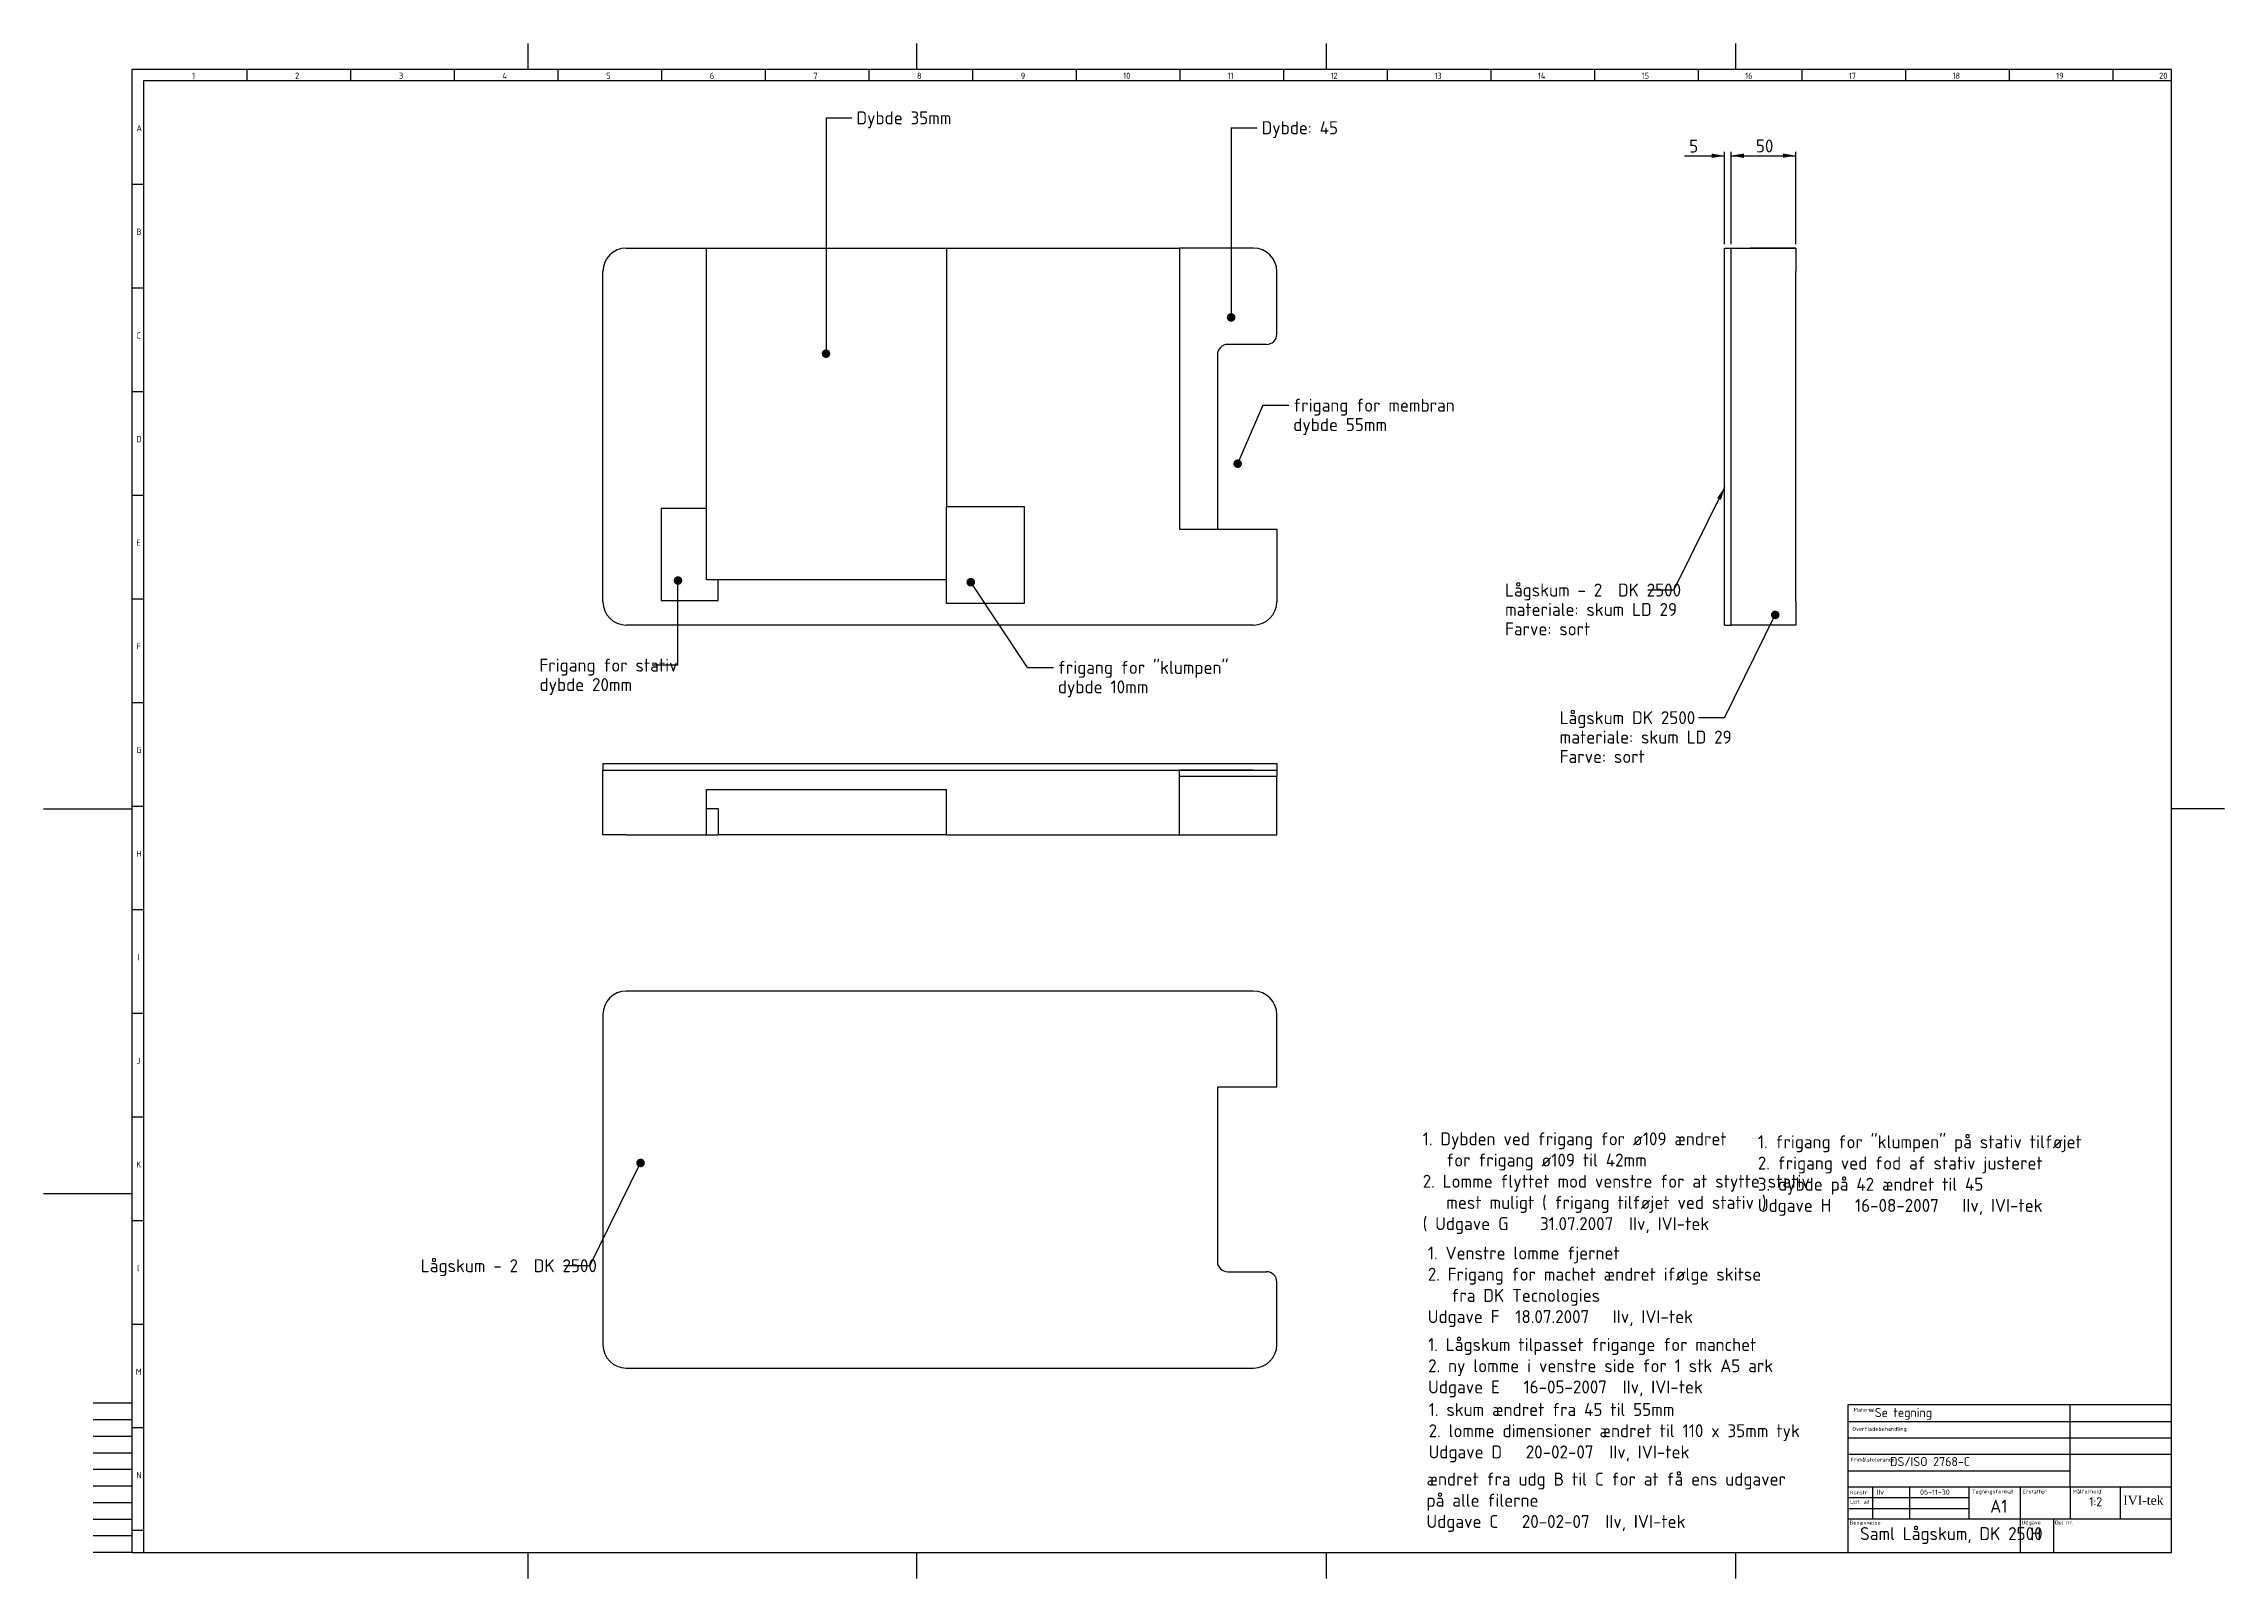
# Model space of a CAD drawing. Header units: inches. Extents: x 0 to 842, y 0 to 593.
import ezdxf
from ezdxf.enums import TextEntityAlignment as Align

# ---------------------------------------------------------------- set-up
doc = ezdxf.new("R2010")
doc.units = ezdxf.units.IN
for name, color, linetype in [('$DDT_AUDIT_GENERATED_(93)', 7, 'Continuous'), ('$DDT_AUDIT_GENERATED_(A6)', 7, 'Continuous'), ('$DDT_AUDIT_GENERATED_(B7)', 7, 'Continuous'), ('Default', 7, 'Continuous'), ('DOGSV_0', 7, 'Continuous')]:
    doc.layers.add(name, color=color, linetype=linetype)
doc.styles.add('SEACAD_seans_ttfB', font='seans.ttf', dxfattribs={"height": 0.2})
doc.styles.add('SEACAD_seiso_ttf', font='seiso.ttf', dxfattribs={"height": 5})
doc.styles.add('SEACAD_seiso_ttfB', font='seiso.ttf', dxfattribs={"height": 0.2})
doc.styles.add('SEACAD_times_ttfBI', font='times.ttf', dxfattribs={"height": 0.2})
doc.dimstyles.new('ISO', dxfattribs={"dimtxt": 5, "dimasz": 5, "dimexe": 1.5, "dimexo": 1.5, "dimgap": 1.5, "dimtad": 1, "dimlfac": 2, "dimtxsty": 'SEACAD_seiso_ttf', "dimblk1": '_SE_FILLED', "dimblk2": '_SE_FILLED', "dimsah": 1, "dimcen": 0, "dimclrd": 7, "dimclre": 7, "dimclrt": 7, "dimadec": 1, "dimazin": 0, "dimtfac": 1, "dimtofl": 0, "dimtmove": 0, "dimatfit": 3, "dimfxl": 1, "dimtolj": 1, "dimarcsym": 0})

# ---------------------------------------------------------------- blocks, each defined once
blk = doc.blocks.new('SEANNOT_GROUP')
at = {"layer": 'Default', "linetype": 'Continuous', "ltscale": 25.4}
h = blk.add_hatch(color=7, dxfattribs=at)
edge = h.paths.add_edge_path()
edge.add_ellipse((668.36, 372.2), major_axis=(1.67, 0), ratio=1, start_angle=0, end_angle=360)
at = {"layer": 'Default', "color": 7, "linetype": 'Continuous', "ltscale": 25.4}
blk.add_line((648.73, 332.54), (638.73, 332.54), dxfattribs=at)
blk.add_lwpolyline([(648.73, 332.54), (668.36, 372.2)], dxfattribs=at)
at = {"layer": 'Default', "color": 7, "linetype": 'Continuous', "ltscale": 25.4, "style": 'SEACAD_seiso_ttfB'}
for s, p in [('Lågskum DK 2500', (585.16, 335.04)), ('materiale: skum LD 29', (585.16, 327.54)), ('Farve: sort', (585.16, 320.04))]:
    blk.add_text(s, height=5, dxfattribs=at).set_placement(p, align=Align.TOP_LEFT)
blk = doc.blocks.new('SEANNOT_GROUP1')
at = {"layer": 'Default', "linetype": 'Continuous', "ltscale": 25.4}
h = blk.add_hatch(color=7, dxfattribs=at)
edge = h.paths.add_edge_path()
edge.add_ellipse((458.41, 487.01), major_axis=(1.67, 0), ratio=1, start_angle=0, end_angle=360)
at = {"layer": 'Default', "color": 7, "linetype": 'Continuous', "ltscale": 25.4}
blk.add_line((458.41, 560.24), (468.41, 560.24), dxfattribs=at)
blk.add_lwpolyline([(458.41, 560.24), (458.41, 487.01)], dxfattribs=at)
at = {"layer": 'Default', "color": 7, "linetype": 'Continuous', "ltscale": 25.4, "style": 'SEACAD_seiso_ttfB'}
blk.add_text('Dybde: 45', height=5, dxfattribs=at).set_placement((470.16, 562.74), align=Align.TOP_LEFT)
blk = doc.blocks.new('SEANNOT_GROUP2')
at = {"layer": 'Default', "linetype": 'Continuous', "ltscale": 25.4}
h = blk.add_hatch(color=7, dxfattribs=at)
edge = h.paths.add_edge_path()
edge.add_ellipse((302.08, 473.04), major_axis=(1.67, 0), ratio=1, start_angle=0, end_angle=360)
at = {"layer": 'Default', "color": 7, "linetype": 'Continuous', "ltscale": 25.4}
blk.add_line((302.08, 564.05), (312.08, 564.05), dxfattribs=at)
blk.add_lwpolyline([(302.08, 564.05), (302.08, 473.04)], dxfattribs=at)
at = {"layer": 'Default', "color": 7, "linetype": 'Continuous', "ltscale": 25.4, "style": 'SEACAD_seiso_ttfB'}
blk.add_text('Dybde 35mm', height=5, dxfattribs=at).set_placement((313.83, 566.55), align=Align.TOP_LEFT)
blk = doc.blocks.new('SEANNOT_GROUP3')
at = {"layer": 'Default', "linetype": 'Continuous', "ltscale": 25.4}
blk.add_hatch(color=7, dxfattribs=at).paths.add_polyline_path([(647.4, 416.62), (648.87, 421.47), (645.91, 417.35)])
at = {"layer": 'Default', "color": 7, "linetype": 'Continuous', "ltscale": 25.4}
blk.add_line((629.25, 381.81), (619.25, 381.81), dxfattribs=at)
blk.add_lwpolyline([(629.25, 381.81), (648.87, 421.47)], dxfattribs=at)
at = {"layer": 'Default', "color": 7, "linetype": 'Continuous', "lineweight": 20, "ltscale": 25.4, "const_width": 0.00025}
blk.add_lwpolyline([(647.4, 416.62), (648.87, 421.47), (645.91, 417.35), (647.4, 416.62)], close=True, dxfattribs=at)
at = {"layer": 'Default', "color": 7, "linetype": 'Continuous', "ltscale": 25.4, "style": 'SEACAD_seiso_ttfB'}
for s, p in [('Lågskum - 2  DK 2500', (564.09, 384.31)), ('materiale: skum LD 29', (564.09, 376.81)), ('Farve: sort', (564.09, 369.31))]:
    blk.add_text(s, height=5, dxfattribs=at).set_placement(p, align=Align.TOP_LEFT)
blk = doc.blocks.new('SEANNOT_GROUP4')
at = {"layer": 'Default', "linetype": 'Continuous', "ltscale": 25.4}
h = blk.add_hatch(color=7, dxfattribs=at)
edge = h.paths.add_edge_path()
edge.add_ellipse((460.92, 430.56), major_axis=(1.67, 0), ratio=1, start_angle=0, end_angle=360)
at = {"layer": 'Default', "color": 7, "linetype": 'Continuous', "ltscale": 25.4}
blk.add_line((470.63, 453.15), (480.63, 453.15), dxfattribs=at)
blk.add_lwpolyline([(470.63, 453.15), (460.92, 430.56)], dxfattribs=at)
at = {"layer": 'Default', "color": 7, "linetype": 'Continuous', "ltscale": 25.4, "style": 'SEACAD_seiso_ttfB'}
for s, p in [('frigang for membran', (482.38, 455.65)), ('dybde 55mm', (482.38, 448.15))]:
    blk.add_text(s, height=5, dxfattribs=at).set_placement(p, align=Align.TOP_LEFT)
blk = doc.blocks.new('SEANNOT_GROUP5')
at = {"layer": 'Default', "linetype": 'Continuous', "ltscale": 25.4}
h = blk.add_hatch(color=7, dxfattribs=at)
edge = h.paths.add_edge_path()
edge.add_ellipse((230.53, 160.67), major_axis=(1.67, 0), ratio=1, start_angle=0, end_angle=360)
at = {"layer": 'Default', "color": 7, "linetype": 'Continuous', "ltscale": 25.4}
blk.add_line((210.9, 121.01), (200.9, 121.01), dxfattribs=at)
blk.add_lwpolyline([(210.9, 121.01), (230.53, 160.67)], dxfattribs=at)
at = {"layer": 'Default', "color": 7, "linetype": 'Continuous', "ltscale": 25.4, "style": 'SEACAD_seiso_ttfB'}
blk.add_text('Lågskum - 2  DK 2500', height=5, dxfattribs=at).set_placement((145.74, 123.51), align=Align.TOP_LEFT)
blk = doc.blocks.new('SEANNOT_GROUP6')
at = {"layer": 'Default', "linetype": 'Continuous', "ltscale": 25.4}
h = blk.add_hatch(color=7, dxfattribs=at)
edge = h.paths.add_edge_path()
edge.add_ellipse((357.96, 384.84), major_axis=(1.67, 0), ratio=1, start_angle=0, end_angle=360)
at = {"layer": 'Default', "color": 7, "linetype": 'Continuous', "ltscale": 25.4}
blk.add_line((379.81, 351.93), (389.81, 351.93), dxfattribs=at)
blk.add_lwpolyline([(379.81, 351.93), (357.96, 384.84)], dxfattribs=at)
at = {"layer": 'Default', "color": 7, "linetype": 'Continuous', "ltscale": 25.4, "style": 'SEACAD_seiso_ttfB'}
for s, p in [('frigang for "klumpen"', (391.56, 354.43)), ('dybde 10mm', (391.56, 346.93))]:
    blk.add_text(s, height=5, dxfattribs=at).set_placement(p, align=Align.TOP_LEFT)
blk = doc.blocks.new('SEANNOT_GROUP7')
at = {"layer": 'Default', "linetype": 'Continuous', "ltscale": 25.4}
h = blk.add_hatch(color=7, dxfattribs=at)
edge = h.paths.add_edge_path()
edge.add_ellipse((244.97, 385.46), major_axis=(1.67, 0), ratio=1, start_angle=0, end_angle=360)
at = {"layer": 'Default', "color": 7, "linetype": 'Continuous', "ltscale": 25.4}
blk.add_line((244.97, 352.81), (234.97, 352.81), dxfattribs=at)
blk.add_lwpolyline([(244.97, 352.81), (244.97, 385.46)], dxfattribs=at)
at = {"layer": 'Default', "color": 7, "linetype": 'Continuous', "ltscale": 25.4, "style": 'SEACAD_seiso_ttfB'}
for s, p in [('Frigang for stativ', (191.52, 355.31)), ('dybde 20mm', (191.52, 347.81))]:
    blk.add_text(s, height=5, dxfattribs=at).set_placement(p, align=Align.TOP_LEFT)
blk = doc.blocks.new('SE')
at = {"layer": '$DDT_AUDIT_GENERATED_(93)', "color": 7, "linetype": 'Continuous', "ltscale": 25.4}
for p, q in [((467.03, 226.99), (225.03, 226.99)), ((216.03, 217.99), (216.03, 90.49)), ((476.03, 189.99), (476.03, 217.99)), ((476.03, 189.99), (453.08, 189.99)), ((453.08, 189.99), (453.08, 122.7)), ((457.08, 118.7), (472.03, 118.7)), ((476.03, 90.49), (476.03, 114.7)), ((225.03, 81.49), (467.03, 81.49))]:
    blk.add_line(p, q, dxfattribs=at)
for centre, radius, start, end in [((225.03, 217.99), 9, 90, 180), ((467.03, 217.99), 9, 0, 90), ((457.08, 122.7), 4, 180, 270), ((472.03, 114.7), 4, 0, 90), ((225.03, 90.49), 9, 180, 270), ((467.03, 90.49), 9, 270, 360)]:
    blk.add_arc(centre, radius, start, end, dxfattribs=at)
blk = doc.blocks.new('SE1')
at = {"layer": '$DDT_AUDIT_GENERATED_(93)', "color": 7, "linetype": 'Continuous', "ltscale": 25.4}
for p, q in [((216.03, 314.83), (225.03, 314.83)), ((216.03, 314.83), (216.03, 312.33)), ((216.03, 312.33), (225.03, 312.33)), ((225.03, 314.83), (467.03, 314.83)), ((225.03, 312.33), (467.03, 312.33)), ((467.03, 314.83), (476.03, 314.83)), ((467.03, 312.33), (476.03, 312.33)), ((476.03, 314.83), (476.03, 312.33))]:
    blk.add_line(p, q, dxfattribs=at)
at = {"layer": '$DDT_AUDIT_GENERATED_(A6)', "color": 7, "linetype": 'Continuous', "ltscale": 25.4}
for p, q in [((216.03, 287.33), (216.03, 312.33)), ((216.03, 312.33), (225.03, 312.33)), ((225.03, 312.33), (438.53, 312.33)), ((438.53, 287.33), (438.53, 312.33)), ((256.03, 287.33), (256.03, 304.83)), ((256.03, 304.83), (348.53, 304.83)), ((348.53, 287.33), (348.53, 304.83)), ((476.03, 287.33), (476.03, 309.83)), ((260.53, 297.33), (256.03, 297.33)), ((260.53, 297.33), (260.53, 287.33)), ((225.03, 287.33), (216.03, 287.33)), ((225.03, 287.33), (256.03, 287.33)), ((256.03, 287.33), (260.53, 287.33)), ((348.53, 287.33), (260.53, 287.33)), ((348.53, 287.33), (438.53, 287.33)), ((438.53, 287.33), (476.03, 287.33))]:
    blk.add_line(p, q, dxfattribs=at)
at = {"layer": '$DDT_AUDIT_GENERATED_(B7)', "color": 7, "linetype": 'Continuous', "ltscale": 25.4}
for p, q in [((438.53, 309.83), (438.53, 312.33)), ((467.03, 312.33), (438.53, 312.33)), ((467.03, 312.33), (476.03, 312.33)), ((476.03, 312.33), (476.03, 309.83)), ((467.03, 309.83), (438.53, 309.83)), ((476.03, 309.83), (467.03, 309.83))]:
    blk.add_line(p, q, dxfattribs=at)
blk = doc.blocks.new('SE2')
at = {"layer": '$DDT_AUDIT_GENERATED_(A6)', "color": 7, "linetype": 'Continuous', "ltscale": 25.4}
for p, q in [((225.03, 513.8), (256.03, 513.8)), ((256.03, 413.3), (256.03, 513.8)), ((256.03, 513.8), (348.53, 513.8)), ((348.53, 513.8), (438.53, 513.8)), ((348.53, 513.8), (348.53, 414.05)), ((438.53, 513.8), (438.53, 405.3)), ((216.03, 377.3), (216.03, 504.8)), ((256.03, 413.3), (238.53, 413.3)), ((238.53, 413.3), (238.53, 377.8)), ((256.03, 385.8), (256.03, 413.3)), ((348.53, 414.05), (378.53, 414.05)), ((348.53, 385.8), (348.53, 414.05)), ((378.53, 414.05), (378.53, 376.55)), ((438.53, 405.3), (476.03, 405.3)), ((476.03, 405.3), (476.03, 377.3)), ((260.53, 385.8), (256.03, 385.8)), ((348.53, 385.8), (260.53, 385.8)), ((260.53, 377.8), (260.53, 385.8)), ((348.53, 376.55), (348.53, 385.8)), ((238.53, 377.8), (260.53, 377.8)), ((378.53, 376.55), (348.53, 376.55)), ((467.03, 368.3), (225.03, 368.3))]:
    blk.add_line(p, q, dxfattribs=at)
for centre, start, end in [((225.03, 504.8), 90, 180), ((225.03, 377.3), 180, 270), ((467.03, 377.3), 270, 360)]:
    blk.add_arc(centre, 9, start, end, dxfattribs=at)
at = {"layer": '$DDT_AUDIT_GENERATED_(B7)', "color": 7, "linetype": 'Continuous', "ltscale": 25.4}
for p, q in [((467.03, 513.8), (438.53, 513.8)), ((476.03, 480.6), (476.03, 504.8)), ((453.08, 472.6), (453.08, 405.3)), ((472.03, 476.6), (457.08, 476.6))]:
    blk.add_line(p, q, dxfattribs=at)
for centre, radius, start, end in [((467.03, 504.8), 9, 0, 90), ((472.03, 480.6), 4, 270, 360), ((457.08, 472.6), 4, 90, 180)]:
    blk.add_arc(centre, radius, start, end, dxfattribs=at)
blk = doc.blocks.new('SE3')
at = {"layer": '$DDT_AUDIT_GENERATED_(93)', "color": 7, "linetype": 'Continuous', "ltscale": 25.4}
for p, q in [((648.79, 504.8), (648.79, 513.8)), ((648.79, 513.8), (651.29, 513.8)), ((651.29, 504.8), (651.29, 513.8)), ((648.79, 377.3), (648.79, 504.8)), ((651.29, 377.3), (651.29, 504.8)), ((648.79, 368.3), (648.79, 377.3)), ((651.29, 368.3), (651.29, 377.3)), ((648.79, 368.3), (651.29, 368.3))]:
    blk.add_line(p, q, dxfattribs=at)
at = {"layer": '$DDT_AUDIT_GENERATED_(A6)', "color": 7, "linetype": 'Continuous', "ltscale": 25.4}
for p, q in [((651.29, 504.8), (651.29, 513.8)), ((651.29, 513.8), (676.29, 513.8)), ((676.29, 513.8), (658.79, 513.8)), ((676.29, 513.8), (676.29, 504.8)), ((651.29, 377.3), (651.29, 504.8)), ((676.29, 377.3), (676.29, 504.8)), ((651.29, 368.3), (651.29, 377.3)), ((676.29, 377.3), (676.29, 368.3)), ((676.29, 368.3), (651.29, 368.3))]:
    blk.add_line(p, q, dxfattribs=at)
blk = doc.blocks.new('DMBLK1')
at = {"layer": 'Default', "linetype": 'Continuous', "ltscale": 25.4}
for points in [[(656.29, 550.29), (651.29, 549.46), (656.29, 548.63)], [(671.29, 550.29), (671.29, 548.63), (676.29, 549.46)]]:
    blk.add_hatch(color=7, dxfattribs=at).paths.add_polyline_path(points)
at = {"layer": 'Default', "color": 7, "linetype": 'Continuous', "ltscale": 25.4}
for p, q in [((651.29, 515.3), (651.29, 550.96)), ((651.29, 549.46), (676.29, 549.46)), ((676.29, 515.3), (676.29, 550.96))]:
    blk.add_line(p, q, dxfattribs=at)
at = {"layer": 'Default', "color": 7, "linetype": 'Continuous', "lineweight": 20, "ltscale": 25.4, "const_width": 0.00025}
for points in [[(656.29, 550.29), (651.29, 549.46), (656.29, 548.63), (656.29, 550.29)], [(671.29, 550.29), (676.29, 549.46), (671.29, 548.63), (671.29, 550.29)]]:
    blk.add_lwpolyline(points, close=True, dxfattribs=at)
at = {"layer": 'Default', "color": 7, "linetype": 'Continuous', "ltscale": 25.4, "style": 'SEACAD_seiso_ttfB'}
blk.add_text('50', height=5, dxfattribs=at).set_placement((660.9, 555.71), align=Align.TOP_LEFT)
blk = doc.blocks.new('_SE_FILLED')
blk.add_line((0, 0), (-1, 0))
blk.add_solid([(0, 0), (-1, -0.1665), (-1, 0.1665), (0, 0)])
blk = doc.blocks.new('DMBLK2')
at = {"layer": 'Default', "linetype": 'Continuous', "ltscale": 25.4}
for points in [[(643.79, 550.25), (643.79, 548.58), (648.79, 549.41)], [(656.29, 550.25), (651.29, 549.41), (656.29, 548.58)]]:
    blk.add_hatch(color=7, dxfattribs=at).paths.add_polyline_path(points)
at = {"layer": 'Default', "color": 7, "linetype": 'Continuous', "ltscale": 25.4}
for p, q in [((633.39, 549.41), (648.79, 549.41)), ((648.79, 515.3), (648.79, 550.91)), ((651.29, 515.3), (651.29, 550.91)), ((651.29, 549.41), (661.29, 549.41))]:
    blk.add_line(p, q, dxfattribs=at)
at = {"layer": 'Default', "color": 7, "linetype": 'Continuous', "lineweight": 20, "ltscale": 25.4, "const_width": 0.00025}
for points in [[(643.79, 550.25), (648.79, 549.41), (643.79, 548.58), (643.79, 550.25)], [(656.29, 550.25), (651.29, 549.41), (656.29, 548.58), (656.29, 550.25)]]:
    blk.add_lwpolyline(points, close=True, dxfattribs=at)
at = {"layer": 'Default', "color": 7, "linetype": 'Continuous', "ltscale": 25.4, "style": 'SEACAD_seiso_ttfB'}
blk.add_text('5', height=5, dxfattribs=at).set_placement((635.14, 555.66), align=Align.TOP_LEFT)

msp = doc.modelspace()

# ---------------------------------------------------------------- linework, layer by layer
at = {"layer": 'Default', "color": 7, "linetype": 'Continuous', "ltscale": 25.4}
for p, q in [((187.1701, 582.7143), (187.1701, 592.7143)), ((337.1701, 582.7143), (337.1701, 592.7143)), ((495.1701, 582.7143), (495.1701, 592.7143)), ((653.1701, 582.7143), (653.1701, 592.7143)), ((821.2916, 582.7143), (34.2916, 582.7143)), ((34.2916, 582.7143), (34.2916, 10.3066)), ((78.6916, 578.3142), (78.6916, 582.7143)), ((118.6916, 578.3142), (118.6916, 582.7143)), ((158.6916, 578.3142), (158.6916, 582.7143)), ((198.6916, 578.3142), (198.6916, 582.7143)), ((238.6916, 578.3142), (238.6916, 582.7143)), ((278.6916, 578.3142), (278.6916, 582.7143)), ((318.6916, 578.3142), (318.6916, 582.7143)), ((358.6916, 578.3142), (358.6916, 582.7143)), ((398.6916, 578.3142), (398.6916, 582.7143)), ((438.6916, 578.3142), (438.6916, 582.7143)), ((478.6916, 578.3142), (478.6916, 582.7143)), ((518.6916, 578.3142), (518.6916, 582.7143)), ((558.6916, 578.3142), (558.6916, 582.7143)), ((598.6916, 578.3142), (598.6916, 582.7143)), ((638.6916, 578.3142), (638.6916, 582.7143)), ((678.6916, 578.3142), (678.6916, 582.7143)), ((718.6916, 578.3142), (718.6916, 582.7143)), ((758.6916, 578.3142), (758.6916, 582.7143)), ((798.6916, 578.3142), (798.6916, 582.7143)), ((821.2916, 10.3066), (821.2916, 582.7143)), ((38.6916, 578.3143), (38.6916, 10.3066)), ((821.2916, 578.3143), (38.6916, 578.3143)), ((38.6916, 538.3143), (34.2916, 538.3143)), ((38.6916, 498.3143), (34.2916, 498.3143)), ((38.6916, 458.3143), (34.2916, 458.3143)), ((38.6916, 418.3143), (34.2916, 418.3143)), ((38.6916, 378.3143), (34.2916, 378.3143)), ((38.6916, 338.3143), (34.2916, 338.3143)), ((0.194, 297.3264), (34.2916, 297.3264)), ((38.6916, 298.3143), (34.2916, 298.3143)), ((841.651, 297.3264), (821.2916, 297.3264)), ((38.6916, 258.3143), (34.2916, 258.3143)), ((38.6916, 218.3143), (34.2916, 218.3143)), ((38.6916, 178.3143), (34.2916, 178.3143)), ((0.194, 148.8264), (34.2916, 148.8264)), ((38.6916, 138.3143), (34.2916, 138.3143)), ((38.6916, 98.3143), (34.2916, 98.3143)), ((34.2916, 67.9066), (19.2916, 67.9066)), ((782.1629, 35.729), (782.1629, 67.4282)), ((34.2916, 61.5066), (19.2916, 61.5066)), ((696.476, 60.9269), (821.2916, 60.9269)), ((34.2916, 55.1066), (19.2916, 55.1066)), ((38.6916, 58.4071), (34.2916, 58.4071)), ((696.476, 54.5871), (821.2916, 54.5871)), ((34.2916, 48.7066), (19.2916, 48.7066)), ((34.2916, 42.3066), (19.2916, 42.3066)), ((696.476, 48.2472), (821.2916, 48.2472)), ((34.2916, 35.9066), (19.2916, 35.9066)), ((696.476, 41.9074), (782.1629, 41.9074)), ((34.2916, 29.5066), (19.2916, 29.5066)), ((696.476, 31.5061), (743.0342, 31.5061)), ((696.476, 27.3456), (743.0342, 27.3456)), ((34.2916, 23.1066), (19.2916, 23.1066)), ((38.6916, 18.7978), (34.2916, 18.7978)), ((34.2916, 16.7066), (19.2916, 16.7066)), ((34.2916, 10.3066), (19.2916, 10.3066)), ((34.2916, 10.3066), (821.2916, 10.3066)), ((187.1701, 0.3264), (187.1701, 10.3066)), ((337.1701, 0.3264), (337.1701, 10.3066)), ((495.1701, 0.3264), (495.1701, 10.3066)), ((653.1701, 0.3264), (653.1701, 10.3066))]:
    msp.add_line(p, q, dxfattribs=at)
at = {"layer": 'DOGSV_0', "color": 7, "linetype": 'Continuous', "ltscale": 25.4}
for p, q in [((696.476, 10.3066), (696.476, 67.4282)), ((696.476, 67.4282), (789.5924, 67.4282)), ((789.5924, 67.4282), (821.2916, 67.4282)), ((696.476, 35.729), (821.2916, 35.729)), ((705.8908, 35.5676), (705.8908, 23.1851)), ((720.104, 35.729), (720.104, 23.3465)), ((743.0342, 35.729), (743.0342, 23.3465)), ((762.8462, 35.729), (762.8462, 10.3066)), ((782.1629, 35.729), (782.1629, 23.3465)), ((801.4796, 35.729), (801.4796, 23.3465)), ((696.476, 23.3465), (821.2916, 23.3465)), ((775.724, 23.3465), (775.724, 10.3066))]:
    msp.add_line(p, q, dxfattribs=at)

# ---------------------------------------------------------------- block references
at = {"layer": 'Default'}
for name in ['SEANNOT_GROUP2', 'SEANNOT_GROUP1', 'SE2', 'SE3', 'SEANNOT_GROUP4', 'SEANNOT_GROUP3', 'SEANNOT_GROUP7', 'SEANNOT_GROUP6', 'SEANNOT_GROUP', 'SE1', 'SE', 'SEANNOT_GROUP5']:
    msp.add_blockref(name, (0, 0), dxfattribs=at)

# ---------------------------------------------------------------- texts
at = {"layer": 'Default', "color": 7, "linetype": 'Continuous', "ltscale": 25.4}
for s, height, style, p in [('1', 2.4, 'SEACAD_seiso_ttfB', (57.4539, 581.4904)), ('2', 2.4, 'SEACAD_seiso_ttfB', (97.2084, 581.4904)), ('3', 2.4, 'SEACAD_seiso_ttfB', (137.3175, 581.4904)), ('4', 2.4, 'SEACAD_seiso_ttfB', (177.2357, 581.4904)), ('5', 2.4, 'SEACAD_seiso_ttfB', (217.2903, 581.4904)), ('6', 2.4, 'SEACAD_seiso_ttfB', (257.2357, 581.4904)), ('7', 2.4, 'SEACAD_seiso_ttfB', (297.1812, 581.4904)), ('8', 2.4, 'SEACAD_seiso_ttfB', (337.2084, 581.4904)), ('9', 2.4, 'SEACAD_seiso_ttfB', (377.2357, 581.4904)), ('10', 2.4, 'SEACAD_seiso_ttfB', (416.7448, 581.4904)), ('11', 2.4, 'SEACAD_seiso_ttfB', (456.963, 581.4904)), ('12', 2.4, 'SEACAD_seiso_ttfB', (496.7175, 581.4904)), ('13', 2.4, 'SEACAD_seiso_ttfB', (536.8266, 581.4904)), ('14', 2.4, 'SEACAD_seiso_ttfB', (576.7448, 581.4904)), ('15', 2.4, 'SEACAD_seiso_ttfB', (616.7993, 581.4904)), ('16', 2.4, 'SEACAD_seiso_ttfB', (656.7448, 581.4904)), ('17', 2.4, 'SEACAD_seiso_ttfB', (696.6903, 581.4904)), ('18', 2.4, 'SEACAD_seiso_ttfB', (736.7175, 581.4904)), ('19', 2.4, 'SEACAD_seiso_ttfB', (776.7448, 581.4904)), ('20', 2.4, 'SEACAD_seiso_ttfB', (816.4993, 581.4904)), ('A', 2.4, 'SEACAD_seiso_ttfB', (36.0268, 561.2781)), ('B', 2.4, 'SEACAD_seiso_ttfB', (35.9995, 521.2781)), ('C', 2.4, 'SEACAD_seiso_ttfB', (36.0541, 481.2781)), ('D', 2.4, 'SEACAD_seiso_ttfB', (35.9722, 441.2781)), ('E', 2.4, 'SEACAD_seiso_ttfB', (36.0268, 401.2781)), ('F', 2.4, 'SEACAD_seiso_ttfB', (36.0541, 361.2781)), ('G', 2.4, 'SEACAD_seiso_ttfB', (35.9722, 321.2781)), ('H', 2.4, 'SEACAD_seiso_ttfB', (35.945, 281.2781)), ('I', 2.4, 'SEACAD_seiso_ttfB', (36.3268, 241.2781)), ('J', 2.4, 'SEACAD_seiso_ttfB', (36.0813, 201.2781)), ('1. Dybden ved frigang for ø109 ændret', 5, 'SEACAD_seiso_ttfB', (532.3177, 172.4764)), ('1. frigang for "klumpen" på stativ tilføjet', 5, 'SEACAD_seiso_ttfB', (661.6333, 171.3292)), ('K', 2.4, 'SEACAD_seiso_ttfB', (35.945, 161.2781)), ('   for frigang ø109 til 42mm', 5, 'SEACAD_seiso_ttfB', (532.3177, 164.2946)), ('2. frigang ved fod af stativ justeret', 5, 'SEACAD_seiso_ttfB', (661.6333, 163.1474)), ('2. Lomme flyttet mod venstre for at stytte stativ', 5, 'SEACAD_seiso_ttfB', (532.3177, 156.1128)), ('3. dybde på 42 ændret til 45', 5, 'SEACAD_seiso_ttfB', (661.6333, 154.9656)), ('   mest muligt ( frigang tilføjet ved stativ )', 5, 'SEACAD_seiso_ttfB', (532.3177, 147.931)), ('Udgave H   16-08-2007   IIv, IVI-tek', 5, 'SEACAD_seiso_ttfB', (661.6333, 146.7837)), ('( Udgave G    31.07.2007  IIv, IVI-tek', 5, 'SEACAD_seiso_ttfB', (532.3177, 139.7492)), ('1. Venstre lomme fjernet', 5, 'SEACAD_seiso_ttfB', (534.2893, 128.4087)), ('l', 2.4, 'SEACAD_seiso_ttfB', (36.2722, 121.2781)), ('2. Frigang for machet ændret ifølge skitse    ', 5, 'SEACAD_seiso_ttfB', (534.2893, 120.2269)), ('   fra DK Tecnologies', 5, 'SEACAD_seiso_ttfB', (534.2893, 112.0451)), ('Udgave F  18.07.2007   IIv, IVI-tek', 5, 'SEACAD_seiso_ttfB', (534.2893, 103.8633)), ('1. Lågskum tilpasset frigange for manchet', 5, 'SEACAD_seiso_ttfB', (534.4192, 93.0828)), ('2. ny lomme i venstre side for 1 stk A5 ark', 5, 'SEACAD_seiso_ttfB', (534.4192, 84.901)), ('M', 2.4, 'SEACAD_seiso_ttfB', (35.7813, 81.2781)), ('Udgave E   16-05-2007  IIv, IVI-tek', 5, 'SEACAD_seiso_ttfB', (534.4192, 76.7192)), ('1. skum ændret fra 45 til 55mm', 5, 'SEACAD_seiso_ttfB', (534.6122, 68.0025)), ('2. lomme dimensioner ændret til 110 x 35mm tyk', 5, 'SEACAD_seiso_ttfB', (534.6122, 59.8207)), ('Material', 1.5, 'SEACAD_seiso_ttfB', (698.5991, 66.1367)), ('e', 1.5, 'SEACAD_seans_ttfB', (704.565, 66.1367)), ('Se tegning', 3.5, 'SEACAD_seiso_ttfB', (706.7607, 66.0989)), ('Udgave D   20-02-07  IIv, IVI-tek', 5, 'SEACAD_seiso_ttfB', (534.6122, 51.6389)), ('Overfladebehandling', 1.5, 'SEACAD_seiso_ttfB', (698.0694, 58.7648)), ('Frimålstolerance', 1.5, 'SEACAD_seiso_ttfB', (697.5908, 46.9249)), ('DS/ISO 2768-C', 3.5, 'SEACAD_seiso_ttfB', (712.6459, 47.1667)), ('N', 2.4, 'SEACAD_seiso_ttfB', (35.9722, 41.3709)), ('ændret fra udg B til C for at få ens udgaver', 5, 'SEACAD_seiso_ttfB', (533.7828, 41.158)), ('Konstr.', 1.5, 'SEACAD_seiso_ttfB', (697.2121, 34.2312)), ('IIv', 2, 'SEACAD_seiso_ttfB', (707.4037, 34.6327)), ('06-11-30', 2, 'SEACAD_seiso_ttfB', (724.2132, 34.6327)), ('Tegningsformat', 1.5, 'SEACAD_seiso_ttfB', (744.2995, 34.5883)), ('Erstatter', 1.5, 'SEACAD_seiso_ttfB', (763.8547, 34.5883)), ('Målforhold', 1.5, 'SEACAD_seiso_ttfB', (783.1255, 34.5883)), ('på alle filerne', 5, 'SEACAD_seiso_ttfB', (533.7828, 32.9761)), ('Udf. af', 1.5, 'SEACAD_seiso_ttfB', (697.2121, 30.52)), ('A1', 5, 'SEACAD_seiso_ttfB', (751.2635, 30.7079)), ('1:2', 3.5, 'SEACAD_seiso_ttfB', (789.452, 31.6701)), ('IVI-tek', 3.5, 'SEACAD_times_ttfBI', (802.6194, 32.2414)), ('Udgave C   20-02-07  IIv, IVI-tek', 5, 'SEACAD_seiso_ttfB', (533.7828, 24.7943)), ('Benævnelse', 1.5, 'SEACAD_seiso_ttfB', (697.0488, 22.5983)), ('Saml Lågskum, DK 2500', 5, 'SEACAD_seiso_ttfB', (701.0424, 20.1156)), ('Udgave', 1.5, 'SEACAD_seiso_ttfB', (763.419, 22.6696)), ('H', 5, 'SEACAD_seiso_ttfB', (766.8375, 19.9731)), ('Del nr.', 1.5, 'SEACAD_seiso_ttfB', (776.2968, 22.646))]:
    msp.add_text(s, height=height, dxfattribs=dict(at, style=style)).set_placement(p, align=Align.TOP_LEFT)

# ---------------------------------------------------------------- dimensions: what is measured, and where the dimension line sits
for base, p1, p2, picture, middle in [((648.7935, 549.4131), (648.7935, 513.8018), (651.2935, 513.8018), 'DMBLK2', (639.7287, 549.4131)), ((651.2935, 549.4606), (651.2935, 513.8018), (676.2935, 513.8018), 'DMBLK1', (663.7935, 549.4606))]:
    dim = msp.add_linear_dim(base=base, p1=p1, p2=p2, angle=0, text='\\A1;<>', dimstyle='ISO', dxfattribs=at)
    dim.commit()
    dim.dimension.update_dxf_attribs({"geometry": picture, "text_midpoint": middle, "dimtype": 161})

doc.saveas('drawing.dxf')
